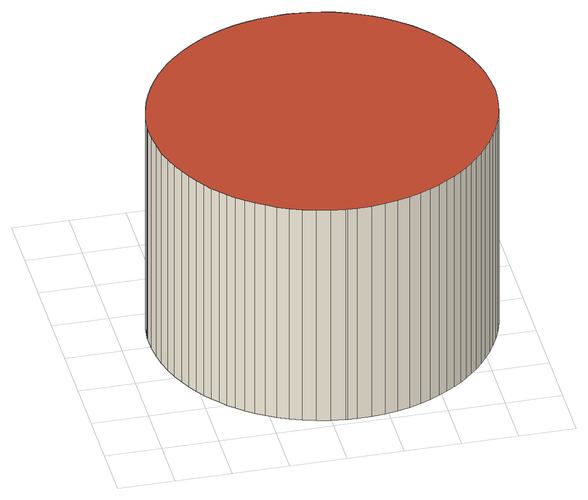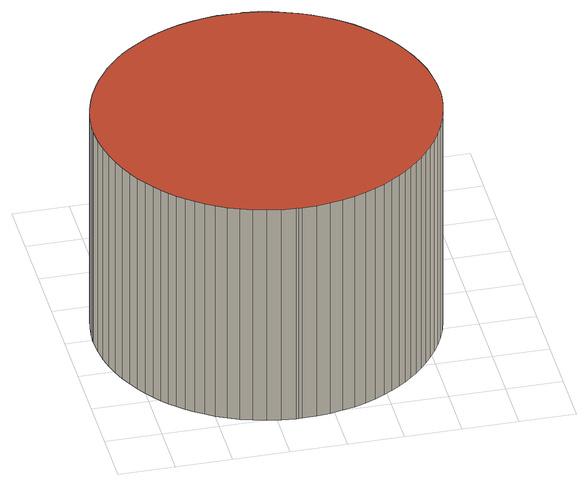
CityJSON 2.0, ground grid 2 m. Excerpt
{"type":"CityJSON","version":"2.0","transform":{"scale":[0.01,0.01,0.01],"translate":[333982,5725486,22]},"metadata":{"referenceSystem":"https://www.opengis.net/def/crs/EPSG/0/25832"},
"CityObjects":{
"building1":{"type":"Building","attributes":{"Geometrietyp2DReferenz":"3000","Gemeindeschluessel":"05170048","function":"31001_2100","roofType":"1000","measuredHeight":8.69},"address":[{"country":"Germany","locality":"Wesel","thoroughfareNumber":"48","thoroughfareName":"Hafenstraße"}],"geometry":[{"type":"Solid","lod":"2","boundaries":[[[[0,1,2,3]],[[4,5,1,0]],[[6,7,5,4]],[[8,9,7,6]],[[10,11,9,8]],[[12,13,11,10]],[[14,15,13,12]],[[16,17,15,14]],[[18,19,17,16]],[[20,21,19,18]],[[22,23,21,20]],[[24,25,23,22]],[[26,27,25,24]],[[28,29,27,26]],[[30,31,29,28]],[[32,33,31,30]],[[34,35,33,32]],[[36,37,35,34]],[[38,39,37,36]],[[40,41,39,38]],[[42,43,41,40]],[[44,45,43,42]],[[46,47,45,44]],[[48,49,47,46]],[[50,51,49,48]],[[52,53,51,50]],[[54,55,53,52]],[[56,57,55,54]],[[58,59,57,56]],[[60,61,59,58]],[[62,63,61,60]],[[64,65,63,62]],[[66,67,65,64]],[[68,69,67,66]],[[70,71,69,68]],[[72,73,71,70]],[[74,75,73,72]],[[76,77,75,74]],[[78,79,77,76]],[[80,81,79,78]],[[82,83,81,80]],[[84,85,83,82]],[[86,87,85,84]],[[88,89,87,86]],[[90,91,89,88]],[[92,93,91,90]],[[94,95,93,92]],[[96,97,95,94]],[[98,99,97,96]],[[100,101,99,98]],[[102,103,101,100]],[[104,105,103,102]],[[106,107,105,104]],[[108,109,107,106]],[[110,111,109,108]],[[112,113,111,110]],[[114,115,113,112]],[[116,117,115,114]],[[118,119,117,116]],[[120,121,119,118]],[[122,123,121,120]],[[124,125,123,122]],[[126,127,125,124]],[[128,129,127,126]],[[130,131,129,128]],[[132,133,131,130]],[[134,135,133,132]],[[136,137,135,134]],[[138,139,137,136]],[[140,141,139,138]],[[142,143,141,140]],[[144,145,143,142]],[[146,147,145,144]],[[148,149,147,146]],[[150,151,149,148]],[[152,153,151,150]],[[154,155,153,152]],[[156,157,155,154]],[[158,159,157,156]],[[160,161,159,158]],[[162,163,161,160]],[[164,165,163,162]],[[166,167,165,164]],[[168,169,167,166]],[[170,171,169,168]],[[172,173,171,170]],[[174,175,173,172]],[[176,177,175,174]],[[178,179,177,176]],[[180,181,179,178]],[[182,183,181,180]],[[184,185,183,182]],[[186,187,185,184]],[[188,189,187,186]],[[190,191,189,188]],[[3,2,191,190]],[[188,186,184,182,180,178,176,174,172,170,168,166,164,162,160,158,156,154,152,150,148,146,144,142,140,138,136,134,132,130,128,126,124,122,120,118,116,114,112,110,108,106,104,102,100,98,96,94,92,90,88,86,84,82,80,78,76,74,72,70,68,66,64,62,60,58,56,54,52,50,48,46,44,42,40,38,36,34,32,30,28,26,24,22,20,18,16,14,12,10,8,6,4,0,3,190]],[[1,5,7,9,11,13,15,17,19,21,23,25,27,29,31,33,35,37,39,41,43,45,47,49,51,53,55,57,59,61,63,65,67,69,71,73,75,77,79,81,83,85,87,89,91,93,95,97,99,101,103,105,107,109,111,113,115,117,119,121,123,125,127,129,131,133,135,137,139,141,143,145,147,149,151,153,155,157,159,161,163,165,167,169,171,173,175,177,179,181,183,185,187,189,191,2]]]],"semantics":{"surfaces":[{"type":"WallSurface"},{"type":"RoofSurface"},{"type":"GroundSurface"}],"values":[[0,0,0,0,0,0,0,0,0,0,0,0,0,0,0,0,0,0,0,0,0,0,0,0,0,0,0,0,0,0,0,0,0,0,0,0,0,0,0,0,0,0,0,0,0,0,0,0,0,0,0,0,0,0,0,0,0,0,0,0,0,0,0,0,0,0,0,0,0,0,0,0,0,0,0,0,0,0,0,0,0,0,0,0,0,0,0,0,0,0,0,0,0,0,0,0,1,2]]}}]}
},
"vertices":[
[107,711,931],[107,711,62],[100,660,62],[100,660,931],[117,759,931],[117,759,62],[130,804,931],[130,804,62],[147,846,931],[147,846,62],[165,885,931],[165,885,62],[185,921,931],[185,921,62],[206,954,931],[206,954,62],[229,984,931],[229,984,62],[251,1011,931],[251,1011,62],[274,1035,931],[274,1035,62],[298,1057,931],[298,1057,62],[322,1078,931],[322,1078,62],[348,1098,931],[348,1098,62],[378,1118,931],[378,1118,62],[410,1137,931],[410,1137,62],[445,1154,931],[445,1154,62],[482,1171,931],[482,1171,62],[523,1185,931],[523,1185,62],[567,1196,931],[567,1196,62],[613,1205,931],[613,1205,62],[662,1210,931],[662,1210,62],[713,1211,931],[713,1211,62],[724,1211,931],[724,1211,62],[734,1211,931],[734,1211,62],[785,1206,931],[785,1206,62],[834,1197,931],[834,1197,62],[879,1185,931],[879,1185,62],[922,1170,931],[922,1170,62],[961,1153,931],[961,1153,62],[998,1134,931],[998,1134,62],[1031,1113,931],[1031,1113,62],[1061,1092,931],[1061,1092,62],[1089,1070,931],[1089,1070,62],[1114,1048,931],[1114,1048,62],[1137,1025,931],[1137,1025,62],[1158,1002,931],[1158,1002,62],[1179,976,931],[1179,976,62],[1200,947,931],[1200,947,62],[1220,916,931],[1220,916,62],[1239,881,931],[1239,881,62],[1256,844,931],[1256,844,62],[1271,804,931],[1271,804,62],[1284,761,931],[1284,761,62],[1295,715,931],[1295,715,62],[1301,666,931],[1301,666,62],[1304,614,931],[1304,614,62],[1304,605,931],[1304,605,62],[1302,574,931],[1302,574,62],[1295,523,931],[1295,523,62],[1285,475,931],[1285,475,62],[1271,429,931],[1271,429,62],[1255,387,931],[1255,387,62],[1236,348,931],[1236,348,62],[1216,313,931],[1216,313,62],[1194,280,931],[1194,280,62],[1172,250,931],[1172,250,62],[1149,223,931],[1149,223,62],[1126,199,931],[1126,199,62],[1103,177,931],[1103,177,62],[1079,157,931],[1079,157,62],[1052,137,931],[1052,137,62],[1022,117,931],[1022,117,62],[990,98,931],[990,98,62],[956,80,931],[956,80,62],[918,64,931],[918,64,62],[877,50,931],[877,50,62],[833,39,931],[833,39,62],[787,30,931],[787,30,62],[738,25,931],[738,25,62],[687,25,931],[687,25,62],[655,26,931],[655,26,62],[648,27,931],[648,27,62],[597,33,931],[597,33,62],[549,44,931],[549,44,62],[504,58,931],[504,58,62],[462,74,931],[462,74,62],[423,92,931],[423,92,62],[387,113,931],[387,113,62],[355,134,931],[355,134,62],[325,156,931],[325,156,62],[298,179,931],[298,179,62],[274,202,931],[274,202,62],[252,226,931],[252,226,62],[231,250,931],[231,250,62],[211,277,931],[211,277,62],[191,306,931],[191,306,62],[172,338,931],[172,338,62],[155,373,931],[155,373,62],[139,411,931],[139,411,62],[125,451,931],[125,451,62],[113,495,931],[113,495,62],[105,542,931],[105,542,62],[100,591,931],[100,591,62],[99,642,931],[99,642,62],[99,649,931],[99,649,62]
]}
